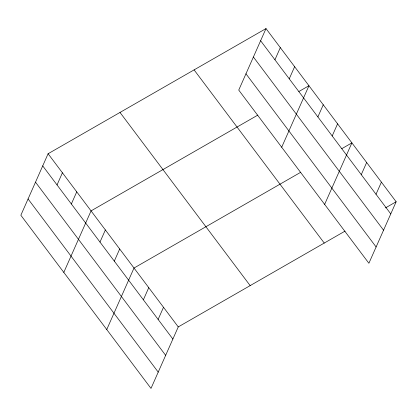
<?xml version="1.0" encoding="UTF-8"?>
<svg xmlns="http://www.w3.org/2000/svg" width="417" height="417" viewBox="0 0 417 417"><rect width="100%" height="100%" fill="white"/><g stroke="black" fill="none" stroke-linecap="round" stroke-linejoin="round"><path stroke-width="0.63" d="M265.999 28.585L238.743 90.088L368.894 263.263L396.15 201.76L265.999 28.585L48.101 153.737L20.85 215.24L151.001 388.415L178.257 326.912L345.031 231.122M57.04 184.934L62.42 172.789M71.354 203.981L76.738 191.841M63.801 272.39L91.052 210.887L257.826 115.097M99.991 242.079L105.371 229.939M114.305 261.131L119.689 248.985M106.752 329.534L134.003 268.037L300.777 172.242M143.375 299.807L148.754 287.662M158.121 319.432L163.506 307.287M274.933 59.777L280.313 47.632M289.252 78.829L294.631 66.684M281.694 147.232L308.95 85.73L298.838 91.542M317.884 116.927L323.264 104.782M332.198 135.973L337.582 123.828M324.645 204.382L351.896 142.88L341.789 148.687M361.268 174.65L366.647 162.505M376.019 194.275L381.399 182.13M385.475 207.89L396.15 201.76M260.615 40.73L390.771 213.905M253.4 57.014L383.551 230.189M245.962 73.799L376.113 246.973M194.093 69.884L324.244 243.059M120.007 112.439L250.158 285.614M48.101 153.737L178.257 326.912M42.722 165.883L172.873 339.057M35.502 182.172L165.658 355.347M28.069 198.951L158.22 372.126"/></g></svg>
